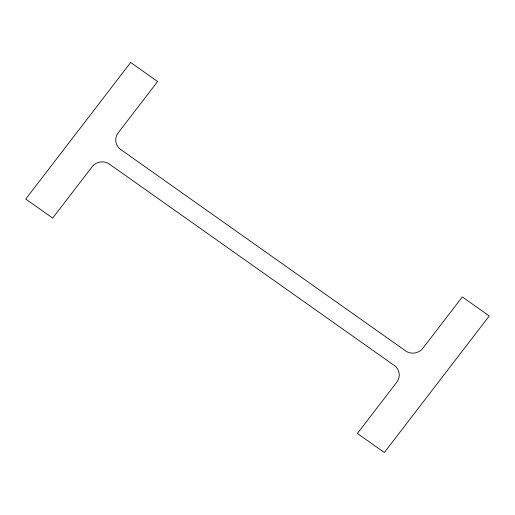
<?xml version="1.0" encoding="UTF-8"?>
<svg xmlns="http://www.w3.org/2000/svg" width="515" height="515" viewBox="0 0 515 515"><rect width="100%" height="100%" fill="white"/><g stroke="black" fill="none" stroke-linecap="round" stroke-linejoin="round"><path stroke-width="0.77" d="M130.662 62.482L25.75 199.041L52.691 218.09L92.108 166.783A12.36 11.864 -15.7 0 1 109.367 164.085L394.381 365.56A12.36 11.864 -15.7 0 1 396.808 382.169L357.397 433.469L384.338 452.518L489.25 315.959L462.309 296.91L422.892 348.217A12.36 11.864 -15.7 0 1 405.633 350.915L120.619 149.44A12.36 11.864 -15.7 0 1 118.193 132.831L157.603 81.531L130.662 62.482"/></g></svg>
